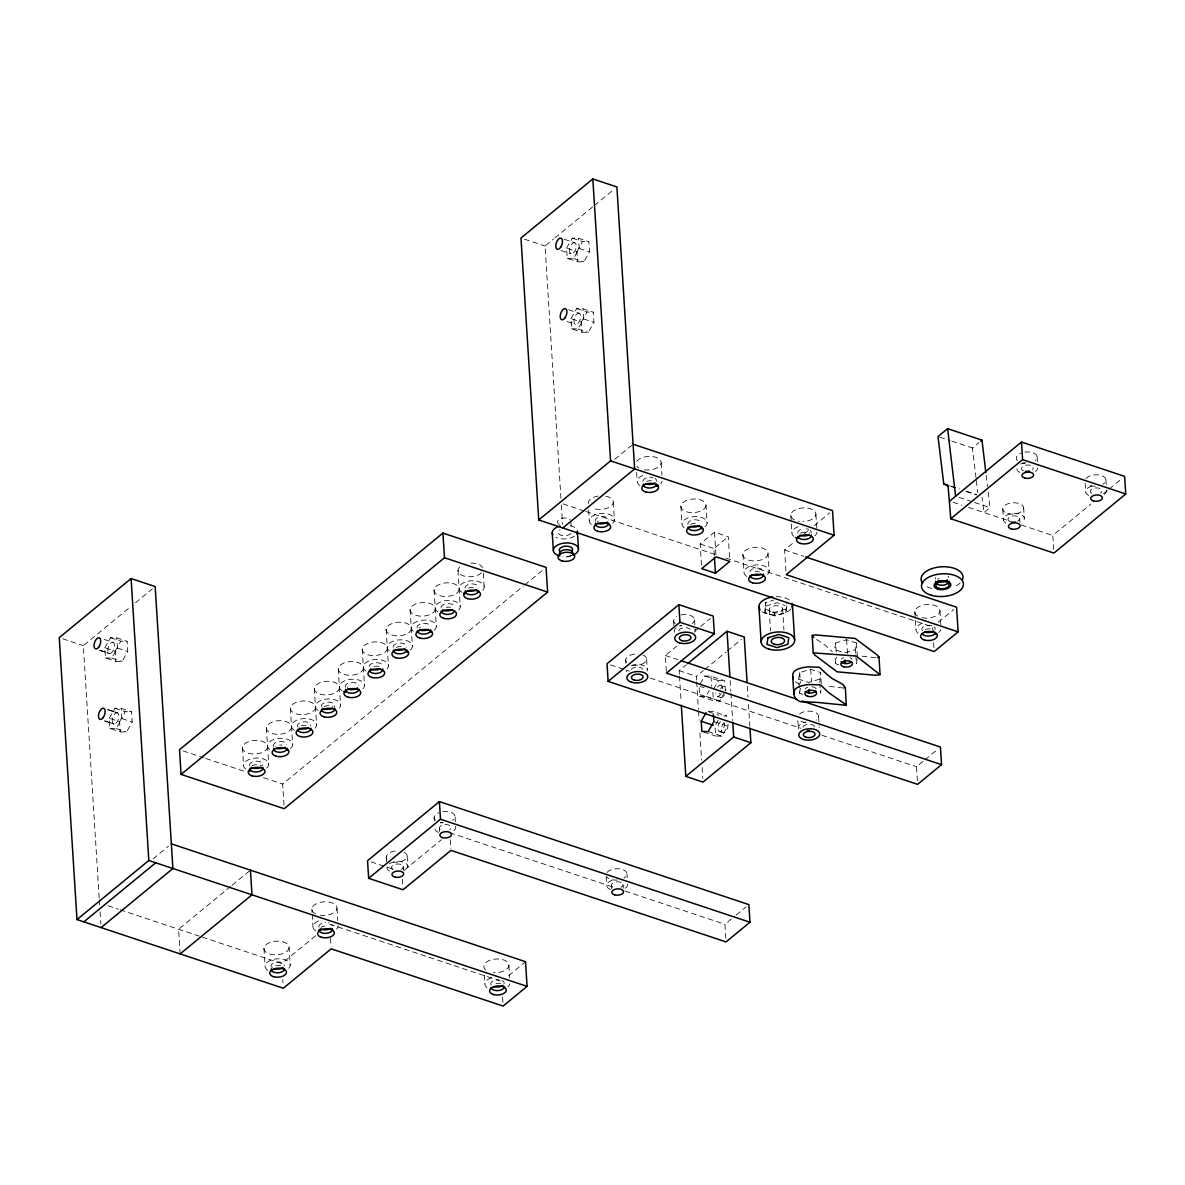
<?xml version="1.0" encoding="UTF-8"?>
<svg xmlns="http://www.w3.org/2000/svg" width="1185" height="1185" viewBox="0 0 1185 1185"><rect width="100%" height="100%" fill="white"/><g stroke="black" fill="none" stroke-linecap="round" stroke-linejoin="round"><path stroke-width="0.75" stroke-dasharray="5 3.75" d="M786.855 606.053L785.833 612.63L774.886 615.904L764.962 612.601L765.762 602.498L773.583 600.158M764.962 612.601L765.762 602.498M785.833 612.63L786.633 602.528M802.897 694.321L799.579 693.225L798.69 679.124L799.727 672.547L810.673 669.273L820.598 672.576L821.486 686.678M799.579 693.225L800.601 686.648M819.798 682.678L820.598 672.576M820.968 689.966L820.464 693.255L819.901 684.441M835.647 643.011L834.61 649.587L844.549 652.891L855.496 649.617L856.518 643.04L846.594 639.737L835.647 643.011L836.195 651.824M838.817 664.785L835.499 663.674L836.521 657.097M857.155 658.786L856.385 663.704L855.822 654.905M104.828 647.751L110.501 637.737L116.811 637.9L127.121 641.337L127.758 651.513L122.099 661.526L115.789 661.363L105.48 657.927L104.828 647.751L115.152 651.187L115.789 661.363M115.152 651.187L120.811 641.174L127.121 641.337M105.48 657.927L111.775 658.09L117.448 648.077L116.811 637.9M109.272 718.243L114.93 708.23L121.24 708.393L131.565 711.829L132.202 721.991L126.528 732.004L120.233 731.841L109.909 728.405L109.272 718.243L119.581 721.665L120.233 731.841M119.581 721.665L125.254 711.667L131.565 711.829M109.909 728.405L116.219 728.568L121.877 718.569L121.24 708.393M566.578 248.139L572.251 238.126L578.547 238.289L588.871 241.725L589.508 251.901L583.835 261.915L577.539 261.752L567.215 258.315L566.578 248.139L576.888 251.576L577.539 261.752M576.888 251.576L582.561 241.562L588.871 241.725M567.215 258.315L573.525 258.478L579.198 248.465L578.547 238.289M571.007 318.617L576.68 308.618L582.99 308.781L593.3 312.203L593.937 322.379L588.278 332.392L581.968 332.23L571.659 328.793L571.007 318.617L581.331 322.053L581.968 332.23M581.331 322.053L586.99 312.04L593.3 312.203M571.659 328.793L577.954 328.956L583.627 318.943L582.99 308.781M725.368 690.944L724.731 680.768L710.985 676.191L704.675 676.028L699.002 686.041L704.171 687.759M699.12 687.73L699.654 696.217L705.949 696.38L709.193 690.648M713.577 689.181L718.436 680.605L724.731 680.768M699.654 696.217L713.4 700.794L719.71 700.957L724.568 692.366M718.214 720.139L714.985 725.857L715.621 736.033L721.932 736.196L727.59 726.183L713.844 721.606M560.949 498.485L545.056 246.036L553.514 239.089M554.921 237.933L592.959 206.649M594.366 205.494L614.082 189.274M99.199 898.097L83.32 645.647L129.802 607.416M135.445 602.78L152.347 588.886M614.778 459.276L631.679 445.382M153.028 858.888L168.537 846.149M284 805.193L282.667 784.055L523.296 586.145M524.733 584.975L543.234 569.748M230.719 886.365L178.594 929.233L180.15 953.91M232.127 885.21L250.435 870.146M701.476 565.141L700.142 543.989L714.511 532.169L728.271 536.746L729.605 557.898M714.348 555.617L713.903 548.566L728.271 536.746M315.565 935.765L281.749 963.568L201.05 936.713M785.966 571.126L784.633 549.973L794.498 541.871M804.363 533.754L808.585 530.288M814.213 525.651L829.707 512.898M404.752 869.82L441.368 839.706M666.34 671.362L665.348 655.498L676.62 646.225M694.928 631.175L699.15 627.694M700.557 626.539L710.422 618.422M679.375 674.295L679.153 670.651L686.189 664.859M975.996 477.688L972.411 448.004L978.988 442.583M696.573 680.027L696.35 676.368L703.386 670.577M704.794 669.421L725.931 652.046M727.338 650.891L741.425 639.308M988.171 492.175L990.008 507.654L984.024 512.572L982.024 497.137M508.632 975.596L525.533 961.702M938.253 622.243L953.747 609.505M1053.687 549.559L1052.798 535.457L1090.837 504.173M1103.516 493.76L1107.738 490.279M1109.145 489.124L1121.825 478.696M725.812 938.387L724.924 924.3L734.774 916.183M736.181 915.027L746.046 906.91M917.383 780.826L916.494 766.739L923.53 760.948M924.952 759.778L937.616 749.364M765.984 606.024L776.93 602.75L785.196 605.505M764.74 609.075L774.664 612.378L785.611 609.105M819.576 679.153L808.629 682.427L798.69 679.124M708.467 711.311L713.192 711.43L726.953 716.007L720.643 715.844M843.068 688.011L827.397 686.1M875.7 657.734L860.295 655.957M717.192 696.35L720.939 697.565M719.413 731.589L723.146 732.804M107.346 709.504L117.448 712.837A5.881 2.962 -71.6 0 1 117.063 722.02A5.881 2.962 -71.6 0 1 112.22 720.347A5.881 2.962 -71.6 0 1 117.448 712.837M564.223 239.252L574.755 242.732A5.881 2.962 -71.6 0 1 574.37 251.931A5.881 2.962 -71.6 0 1 569.526 250.242A5.881 2.962 -71.6 0 1 574.755 242.732M568.652 309.729L579.184 313.225A5.881 2.962 -71.6 0 1 578.813 322.409A5.881 2.962 -71.6 0 1 573.955 320.735A5.881 2.962 -71.6 0 1 579.184 313.225M104.236 639.441L113.019 642.344A5.881 2.962 -71.6 0 1 112.634 651.543A5.881 2.962 -71.6 0 1 107.776 649.869A5.881 2.962 -71.6 0 1 113.019 642.344M572.251 238.126L582.561 241.562M579.198 248.465L589.508 251.901M524.437 239.177L545.056 246.036M573.525 258.478L583.835 261.915M576.68 308.618L586.99 312.04M939.749 437.132L950.059 440.553M951.777 441.131L972.411 448.004M583.627 318.943L593.937 322.379M577.954 328.956L588.278 332.392M951.125 486.131L959.717 488.99M966.59 491.271L976.914 494.708M950.637 486.354L955.806 488.072M966.116 491.494L976.425 494.93M959.065 497.344L972.826 501.922M974.544 502.499L990.008 507.654M953.081 502.277L961.879 505.21M968.56 507.417L1010.835 521.489M1021.322 524.985L1052.798 535.457M784.633 549.973L803.934 556.402M700.142 543.989L713.903 548.566M562.993 503.877L584.027 510.883M585.775 511.461L717.162 555.187M725.916 558.091L932.625 626.88L932.847 630.405M665.348 655.498L677.613 659.586M704.675 676.028L718.436 680.605M679.153 670.651L696.35 676.368M705.949 696.38L719.71 700.957M610.453 664.889L624.214 669.466M625.932 670.043L629.368 671.184M650.165 678.101L800.853 728.257M821.872 735.248L916.494 766.739M708.615 711.844L718.925 715.266M708.171 731.619L721.932 736.196M703.579 732.019L715.621 736.033M110.501 637.737L120.811 641.174M117.448 648.077L127.758 651.513M99.259 650.121L109.568 653.557L100.014 650.372M62.686 638.789L83.32 645.647M111.775 658.09L122.099 661.526M114.93 708.23L125.254 711.667M108.916 710.022L117.152 712.763L108.561 709.904M121.877 718.569L132.202 721.991M449.826 832.744L614.526 887.565M625.043 891.061L724.924 924.3M105.406 721.176L113.997 724.035L104.443 720.85M116.219 728.568L126.528 732.004M183.008 750.89L203.983 757.867M205.731 758.459L245.947 771.835M263.44 777.656L282.667 784.055M370.979 861.836L393.331 869.272M329.652 924.167L501.581 981.387M108.102 905.77L118.426 909.206M120.144 909.784L199.302 936.12M560.92 250.494L571.007 253.871M567.037 321.535L575.451 324.349M100.503 650.55L109.272 653.483M104.932 721.028L113.701 723.976M717.547 687.211A5.881 2.962 -71.6 0 1 720.954 685.211L724.657 686.485M816.539 639.47L826.049 645.81L832.285 651.631M795.283 681.79L798.32 683.686A8.058 4.355 -3.6 0 0 799.668 684.056M976.351 480.666L977.788 492.53M986.172 475.289L987.505 486.546M611.356 885.462L611.564 888.824M439.428 828.241L439.635 831.603M1105.916 479.614L1106.257 484.902M1085.134 483.139L1085.697 491.953M1037.142 456.729L1037.704 465.542M1023.647 507.565L1024.314 518.141M1019.707 518.526L1019.944 522.215M1002.747 509.328L1003.414 519.904M939.972 610.956L940.964 626.821M933.617 642.744L933.958 648.032M914.835 611.682L915.279 618.718M915.398 620.481L915.946 629.294M856.518 643.04L857.407 657.142M855.496 649.617L855.718 653.142M846.594 639.737L847.482 653.839M835.173 658.386L835.499 663.674M815.932 514.349L816.924 530.213M818.583 716.54L819.146 725.353M810.673 669.273L811.444 681.612M790.795 515.075L791.239 522.126M791.358 523.889L791.906 532.687M799.727 672.547L800.379 683.123M797.861 720.658L798.305 727.708M782.589 608.764L783.922 629.902M774.664 612.378L774.886 615.904M768.043 553.736A12.591 6.799 -3.6 0 1 748.876 560.194A12.591 6.799 -3.6 0 1 749.512 548.374A12.591 6.799 -3.6 0 1 768.043 553.736L769.139 571.363M769.228 609.89L770.546 631.042M742.906 554.462L744.017 572.088M747.335 686.204L748.016 697.135M748.476 704.423L749.853 726.301M730.138 680.486L730.834 691.418M730.938 693.24L732.656 720.584M714.511 532.169L715.962 555.084M706.023 505.432A12.591 6.799 -3.6 0 1 686.856 511.89A12.591 6.799 -3.6 0 1 687.493 500.07A12.591 6.799 -3.6 0 1 706.023 505.432L707.119 523.059M712.866 692.307L713.4 700.794M710.985 676.191L711.622 686.367M694.543 619.933L695.21 630.509M696.691 681.849L698.409 709.193M698.528 711.015L699.091 720.125M699.905 732.878L701.624 760.222M702.083 767.51L702.764 778.456M680.886 506.158L681.997 523.785M679.494 676.117L681.094 701.639M673.598 620.54L674.043 627.576M661.186 462.861L661.971 475.2M636.612 472.385L637.174 481.199M646.654 659.319L647.321 669.895M625.71 659.926L625.932 663.452M613.297 502.247L614.408 519.874M627.013 874.1L627.235 877.626M623.058 884.469L623.28 888.158M588.604 510.009L589.271 520.585M606.172 876.456L606.735 885.269M570.829 521.015L571.274 528.066M561.364 505.062L562.579 524.451M508.928 965.464L509.698 977.788M483.347 573.11L484.235 587.197M502.573 997.252L502.914 1002.54M484.354 974.988L484.902 983.802M457.988 570.296L459.099 587.923M459.173 589.271A12.591 6.799 -3.6 0 1 440.005 595.729A12.591 6.799 -3.6 0 1 440.642 583.909A12.591 6.799 -3.6 0 1 459.173 589.271L460.284 606.898M455.084 816.88L455.514 823.93M450.27 839.795L450.818 848.608M434.051 589.997L435.147 607.624M435.236 608.971A12.591 6.799 -3.6 0 1 416.068 615.415A12.591 6.799 -3.6 0 1 416.705 603.609A12.591 6.799 -3.6 0 1 435.236 608.971L436.332 626.598M434.14 817.487L434.362 820.998M410.099 609.697L411.21 627.309M411.284 628.672A12.591 6.799 -3.6 0 1 392.117 635.116A12.591 6.799 -3.6 0 1 392.753 623.295A12.591 6.799 -3.6 0 1 411.284 628.672L412.395 646.284M407.181 856.266L407.847 866.842M402.382 879.181L402.93 887.995M386.147 629.383L387.258 647.01M387.332 648.358A12.591 6.799 -3.6 0 1 368.165 654.816A12.591 6.799 -3.6 0 1 368.802 642.996A12.591 6.799 -3.6 0 1 387.332 648.358L388.443 665.985M386.236 856.874L386.68 863.924M362.21 649.084L363.306 666.696M363.395 668.059A12.591 6.799 -3.6 0 1 344.228 674.502A12.591 6.799 -3.6 0 1 344.865 662.682A12.591 6.799 -3.6 0 1 363.395 668.059L364.491 685.671M338.258 668.77L339.369 686.396M339.443 687.744A12.591 6.799 -3.6 0 1 320.276 694.203A12.591 6.799 -3.6 0 1 320.913 682.382A12.591 6.799 -3.6 0 1 339.443 687.744L340.554 705.371M336.999 908.243L337.769 920.582M330.541 938.268L331.089 947.082M314.306 688.47L315.417 706.097M315.491 707.445A12.591 6.799 -3.6 0 1 296.324 713.888A12.591 6.799 -3.6 0 1 296.961 702.083A12.591 6.799 -3.6 0 1 315.491 707.445L316.602 725.072M311.862 908.969L312.085 912.494M312.203 914.257L312.973 926.581M290.369 708.171L291.48 725.783M291.554 727.146A12.591 6.799 -3.6 0 1 272.387 733.589A12.591 6.799 -3.6 0 1 273.024 721.769A12.591 6.799 -3.6 0 1 291.554 727.146L292.651 744.758M289.096 947.63A12.591 6.799 -3.6 0 1 269.928 954.088A12.591 6.799 -3.6 0 1 270.565 942.268A12.591 6.799 -3.6 0 1 289.096 947.63L290.206 965.257M282.756 979.417L282.978 982.943M266.418 727.857L267.529 745.483M267.603 746.831A12.591 6.799 -3.6 0 1 248.435 753.29A12.591 6.799 -3.6 0 1 249.072 741.469A12.591 6.799 -3.6 0 1 267.603 746.831L268.714 764.458M263.974 948.356L265.084 965.982M242.466 747.557L243.577 765.169M99.318 899.948L99.673 905.473M100.058 911.724L100.843 924.063M403.241 866.976L403.418 870.175M403.226 866.65L403.418 870.012M468.475 588.115A6.71 3.629 -3.6 0 1 476.103 588.071M461.928 592.293A12.591 6.799 -3.6 0 1 462.861 583.094A12.591 6.799 -3.6 0 1 479.777 581.998A12.591 6.799 -3.6 0 1 481.984 591.004M481.48 572.829A12.591 6.799 -3.6 0 1 463.379 575.851A12.591 6.799 -3.6 0 1 460.935 566M470.919 563.112A12.591 6.799 -3.6 0 1 482.636 567.526M464.979 588.13A6.71 3.629 -3.6 0 1 472.193 583.924A6.71 3.629 -3.6 0 1 478.192 588.101M446.286 607.342A6.71 3.629 -3.6 0 1 450.522 607.312M437.976 611.993A12.591 6.799 -3.6 0 1 438.643 602.958A12.591 6.799 -3.6 0 1 455.233 601.462A12.591 6.799 -3.6 0 1 458.639 610.142M441.013 607.446A6.71 3.629 -3.6 0 1 448.256 603.609A6.71 3.629 -3.6 0 1 454.373 607.431M419.431 628.02A6.71 3.629 -3.6 0 1 420.586 627.502M413.298 631.19A12.591 6.799 -3.6 0 1 415.565 622.155A12.591 6.799 -3.6 0 1 432.199 621.518A12.591 6.799 -3.6 0 1 434.095 630.39M417.179 627.887A6.71 3.629 -3.6 0 1 422.941 623.384A6.71 3.629 -3.6 0 1 430.466 626.391M396.234 647.351A6.71 3.629 -3.6 0 1 404.618 647.321M389.347 650.876A12.591 6.799 -3.6 0 1 391.628 641.855A12.591 6.799 -3.6 0 1 408.247 641.218A12.591 6.799 -3.6 0 1 410.143 650.076M393.139 647.217A6.71 3.629 -3.6 0 1 400.352 643.011A6.71 3.629 -3.6 0 1 406.351 647.188M373.986 666.518A6.71 3.629 -3.6 0 1 379.526 666.592M366.135 671.08A12.591 6.799 -3.6 0 1 366.802 662.03A12.591 6.799 -3.6 0 1 383.392 660.549A12.591 6.799 -3.6 0 1 386.799 669.229M369.172 666.533A6.71 3.629 -3.6 0 1 376.415 662.696A6.71 3.629 -3.6 0 1 382.533 666.518M347.249 687.3A6.71 3.629 -3.6 0 1 347.96 686.915M342.184 690.766A12.591 6.799 -3.6 0 1 342.85 681.731A12.591 6.799 -3.6 0 1 359.455 680.249A12.591 6.799 -3.6 0 1 362.847 688.929M345.487 687.33A6.71 3.629 -3.6 0 1 351.086 682.471A6.71 3.629 -3.6 0 1 358.64 685.848M324.009 706.615A6.71 3.629 -3.6 0 1 333.118 706.571M318.247 710.467A12.591 6.799 -3.6 0 1 318.647 701.594A12.591 6.799 -3.6 0 1 334.866 699.728A12.591 6.799 -3.6 0 1 339.443 708.038M321.387 706.66A6.71 3.629 -3.6 0 1 328.497 702.083A6.71 3.629 -3.6 0 1 334.333 706.63M301.271 725.827A6.71 3.629 -3.6 0 1 308.085 725.798M294.295 730.167A12.591 6.799 -3.6 0 1 295.228 720.954A12.591 6.799 -3.6 0 1 312.144 719.858A12.591 6.799 -3.6 0 1 314.351 728.864M297.82 727.057A6.71 3.629 -3.6 0 1 303.523 721.828A6.71 3.629 -3.6 0 1 310.559 725.975M275.098 746.594A6.71 3.629 -3.6 0 1 275.409 746.387M279.601 745.069A6.71 3.629 -3.6 0 1 281.986 745.054M269.617 749.35A12.591 6.799 -3.6 0 1 271.883 740.329A12.591 6.799 -3.6 0 1 288.518 739.692A12.591 6.799 -3.6 0 1 290.414 748.55M273.646 746.417A6.71 3.629 -3.6 0 1 279.245 741.558A6.71 3.629 -3.6 0 1 286.8 744.935M251.812 765.88A6.71 3.629 -3.6 0 1 261.589 765.836M245.665 769.05A12.591 6.799 -3.6 0 1 247.946 760.015A12.591 6.799 -3.6 0 1 264.566 759.378A12.591 6.799 -3.6 0 1 266.462 768.25M249.546 765.747A6.71 3.629 -3.6 0 1 256.656 761.17A6.71 3.629 -3.6 0 1 262.492 765.703M496.041 983.52A6.71 3.629 -3.6 0 1 500.707 983.58M509.935 983.772A12.591 6.799 -3.6 0 1 507.787 986.868M486.991 987.668A12.591 6.799 -3.6 0 1 491.612 977.684M485.88 970.056A12.591 6.799 -3.6 0 1 492.486 959.509A12.591 6.799 -3.6 0 1 508.928 964.975A12.591 6.799 -3.6 0 1 493.478 972.574M502.233 980.676A6.71 3.629 -3.6 0 1 504.114 983.624M491.257 985.076A6.71 3.629 -3.6 0 1 492.382 981.298A6.71 3.629 -3.6 0 1 499.003 979.832M321.194 927.292A6.71 3.629 -3.6 0 1 324.572 926.226M338.11 925.87A12.591 6.799 -3.6 0 1 336.451 929.114M315.788 930.966A12.591 6.799 -3.6 0 1 320.839 920.123M315.491 913.783A12.591 6.799 -3.6 0 1 319.417 902.585A12.591 6.799 -3.6 0 1 336.984 907.769A12.591 6.799 -3.6 0 1 320.365 915.235M318.943 927.159A6.71 3.629 -3.6 0 1 325.727 922.582M328.304 922.789A6.71 3.629 -3.6 0 1 328.852 922.922M331.474 924.27A6.71 3.629 -3.6 0 1 332.23 925.663M272.357 967.315A6.71 3.629 -3.6 0 1 272.654 967.093M275.764 965.79A6.71 3.629 -3.6 0 1 280.875 965.76M267.899 970.352A12.591 6.799 -3.6 0 1 268.565 961.302A12.591 6.799 -3.6 0 1 285.17 959.82A12.591 6.799 -3.6 0 1 288.562 968.5M271.424 967.256A6.71 3.629 -3.6 0 1 276.801 962.057A6.71 3.629 -3.6 0 1 284.296 965.79M389.347 863.85A10.487 5.673 -3.6 0 1 404.485 862.65A10.487 5.673 -3.6 0 1 404.737 870.856M389.258 871.094A10.487 5.673 -3.6 0 1 387.184 866.294M404.159 852.252A10.487 5.673 -3.6 0 1 405.581 859.184A10.487 5.673 -3.6 0 1 393.316 862.087M386.991 859.125A10.487 5.673 -3.6 0 1 398.086 850.889M393.198 869.568A5.881 3.17 -3.6 0 1 393.39 864.991A5.881 3.17 -3.6 0 1 401.804 864.857A5.881 3.17 -3.6 0 1 401.078 869.435M627.65 884.084A10.487 5.673 -3.6 0 1 625.221 888.261M610.468 889.609A10.487 5.673 -3.6 0 1 613.282 879.877M607.001 872.471A10.487 5.673 -3.6 0 1 622.525 869.464A10.487 5.673 -3.6 0 1 623.902 878.1M617.311 880.025A10.487 5.673 -3.6 0 1 606.824 876.944M612.66 887.18A5.881 3.17 -3.6 0 1 613.504 882.662A5.881 3.17 -3.6 0 1 621.755 882.751A5.881 3.17 -3.6 0 1 620.91 887.269M455.588 826.301A10.487 5.673 -3.6 0 1 453.292 831.04M438.539 832.403A10.487 5.673 -3.6 0 1 434.806 828.048M440.39 822.953A10.487 5.673 -3.6 0 1 442.375 822.434M442.76 811.681A10.487 5.673 -3.6 0 1 453.677 813.932A10.487 5.673 -3.6 0 1 452.626 820.464M443.234 822.864A10.487 5.673 -3.6 0 1 440.287 822.538M435.339 820.242A10.487 5.673 -3.6 0 1 438.82 812.703M440.079 829.47A5.881 3.17 -3.6 0 1 441.886 825.308A5.881 3.17 -3.6 0 1 449.589 825.412A5.881 3.17 -3.6 0 1 449.767 829.589M800.497 533.206A6.71 3.629 -3.6 0 1 809.607 533.161M817.043 531.976A12.591 6.799 -3.6 0 1 814.791 535.768M793.994 536.568A12.591 6.799 -3.6 0 1 799.771 526.229M794.424 519.904A12.591 6.799 -3.6 0 1 797.224 509.046A12.591 6.799 -3.6 0 1 815.576 512.542A12.591 6.799 -3.6 0 1 803 521.533M799.297 521.341A12.591 6.799 -3.6 0 1 798.172 521.148M810.407 530.376A6.71 3.629 -3.6 0 1 810.821 533.22M797.875 533.265A6.71 3.629 -3.6 0 1 803.978 528.732M806.644 528.806A6.71 3.629 -3.6 0 1 808.777 529.354M755.156 571.792A6.71 3.629 -3.6 0 1 759.378 571.777M746.831 576.458A12.591 6.799 -3.6 0 1 747.498 567.408A12.591 6.799 -3.6 0 1 764.103 565.926A12.591 6.799 -3.6 0 1 767.495 574.606M749.883 571.911A6.71 3.629 -3.6 0 1 757.111 568.074A6.71 3.629 -3.6 0 1 763.229 571.896M925.322 629.487A6.71 3.629 -3.6 0 1 933.306 629.605M940.979 629.279A12.591 6.799 -3.6 0 1 938.831 632.375M918.034 633.16A12.591 6.799 -3.6 0 1 922.656 623.177M917.664 616.052A12.591 6.799 -3.6 0 1 923.9 604.928A12.591 6.799 -3.6 0 1 939.883 611.564A12.591 6.799 -3.6 0 1 921.175 617.504M934.106 626.687A6.71 3.629 -3.6 0 1 935.039 629.472M922.582 630.894A6.71 3.629 -3.6 0 1 923.856 626.539A6.71 3.629 -3.6 0 1 931.84 625.636M690.588 524.303A6.71 3.629 -3.6 0 1 697.787 523.563M684.086 527.651A12.591 6.799 -3.6 0 1 686.352 518.63A12.591 6.799 -3.6 0 1 702.986 517.993A12.591 6.799 -3.6 0 1 704.882 526.851M687.967 524.348A6.71 3.629 -3.6 0 1 693.729 519.859A6.71 3.629 -3.6 0 1 701.253 522.852M646.536 481.391A6.71 3.629 -3.6 0 1 654.164 481.347M662.193 481.169A12.591 6.799 -3.6 0 1 660.652 483.732M639.989 485.569A12.591 6.799 -3.6 0 1 643.87 475.081M636.73 461.543A12.591 6.799 -3.6 0 1 653.439 456.714A12.591 6.799 -3.6 0 1 659.912 465.705A12.591 6.799 -3.6 0 1 642.403 469.408M638.878 467.957A12.591 6.799 -3.6 0 1 636.967 466.283M654.935 478.31A6.71 3.629 -3.6 0 1 656.253 481.377M643.04 481.406A6.71 3.629 -3.6 0 1 646.151 477.925A6.71 3.629 -3.6 0 1 653.053 477.54M597.166 521.489A6.71 3.629 -3.6 0 1 598.247 520.941M591.359 524.451A12.591 6.799 -3.6 0 1 593.359 515.579A12.591 6.799 -3.6 0 1 609.683 514.557A12.591 6.799 -3.6 0 1 612.764 523.118M605.92 496.174A12.591 6.799 -3.6 0 1 611.371 505.758A12.591 6.799 -3.6 0 1 592.648 508.187M588.19 503.669A12.591 6.799 -3.6 0 1 598.514 495.997M595.403 521.519A6.71 3.629 -3.6 0 1 601.002 516.66A6.71 3.629 -3.6 0 1 608.542 520.037M571.037 555.558A6.71 3.629 -3.6 0 1 562.712 556.565M571.777 555.528A12.591 6.799 -3.6 0 1 563.038 556.52M574.444 536.094A12.591 6.799 -3.6 0 1 555.869 537.338M570 525.71A12.591 6.799 -3.6 0 1 577.184 530.406M559.379 524.348A6.71 3.629 -3.6 0 1 560.461 518.704A6.71 3.629 -3.6 0 1 570.37 519.948M570.918 533.383A6.71 3.629 -3.6 0 1 560.979 535.294A6.71 3.629 -3.6 0 1 560.105 529.769M728.079 724.405A5.881 2.962 -71.6 0 1 725.235 731.915A5.881 2.962 -71.6 0 1 721.428 730.493A5.881 2.962 -71.6 0 1 723.813 722.82M720.628 688.915A5.881 2.962 -71.6 0 1 724.272 686.322A5.881 2.962 -71.6 0 1 725.842 690.277M724.39 694.928A5.881 2.962 -71.6 0 1 720.643 697.491A5.881 2.962 -71.6 0 1 719.206 693.181M724.598 722.835A5.881 2.962 -71.6 0 1 721.902 730.686A5.881 2.962 -71.6 0 1 717.977 729.205A5.881 2.962 -71.6 0 1 720.673 721.354M720.954 685.211A5.881 2.962 -71.6 0 1 722.42 688.959M721.161 693.403A5.881 2.962 -71.6 0 1 717.606 696.424A5.881 2.962 -71.6 0 1 715.696 693.077M805.193 688.87A5.881 3.17 -3.6 0 1 807.8 687.256M811.873 686.796A5.881 3.17 -3.6 0 1 816.169 688.826M841.365 659.053A5.881 3.17 -3.6 0 1 843.72 657.719M849.808 657.645A5.881 3.17 -3.6 0 1 852.089 659.275M1037.838 467.882A10.487 5.673 -3.6 0 1 1035.394 471.482M1019.915 472.504A10.487 5.673 -3.6 0 1 1016.982 467.912M1020.744 464.076A10.487 5.673 -3.6 0 1 1025.514 462.683M1024.862 452.107A10.487 5.673 -3.6 0 1 1035.527 454.166A10.487 5.673 -3.6 0 1 1035.305 460.476M1025.336 463.305A10.487 5.673 -3.6 0 1 1022.374 462.979M1017.441 460.669A10.487 5.673 -3.6 0 1 1020.907 453.144M1023.588 470.786A5.881 3.17 -3.6 0 1 1022.655 466.505A5.881 3.17 -3.6 0 1 1030.58 465.379A5.881 3.17 -3.6 0 1 1032.461 469.541M1005.739 522.97A10.487 5.673 -3.6 0 1 1006.746 515.179A10.487 5.673 -3.6 0 1 1021.085 514.586A10.487 5.673 -3.6 0 1 1021.885 522.318M1009.694 521.444A5.881 3.17 -3.6 0 1 1009.872 516.867A5.881 3.17 -3.6 0 1 1018.285 516.734A5.881 3.17 -3.6 0 1 1017.56 521.326M1106.583 490.19A10.487 5.673 -3.6 0 1 1103.502 494.782M1088.689 495.389A10.487 5.673 -3.6 0 1 1093.237 485.746M1085.934 478.577A10.487 5.673 -3.6 0 1 1101.457 475.585A10.487 5.673 -3.6 0 1 1102.835 484.206M1095.162 486.191A10.487 5.673 -3.6 0 1 1087.356 484.443M1091.592 493.286A5.881 3.17 -3.6 0 1 1092.289 488.842A5.881 3.17 -3.6 0 1 1100.435 488.724A5.881 3.17 -3.6 0 1 1100.258 493.153M790.958 608.868A16.783 9.065 -3.6 0 1 777.019 614.793A16.783 9.065 -3.6 0 1 761.718 611.445M776.175 596.707A16.783 9.065 -3.6 0 1 791.224 601.713M960.22 582.916A20.974 11.332 -3.6 0 1 953.599 587.049M931.632 588.427A20.974 11.332 -3.6 0 1 924.552 585.153M935.424 579.035A6.71 3.629 -3.6 0 1 935.498 577.569M947.956 576.147A6.71 3.629 -3.6 0 1 948.711 577.539M937.676 579.169A6.71 3.629 -3.6 0 1 939.246 578.517M695.047 629.353A10.487 5.673 -3.6 0 1 694.647 632.197M674.428 632.272A10.487 5.673 -3.6 0 1 676.146 627.946M679.849 626.006A10.487 5.673 -3.6 0 1 681.834 625.487M681.168 614.911A10.487 5.673 -3.6 0 1 692.855 616.748A10.487 5.673 -3.6 0 1 692.099 623.532M681.671 625.858A10.487 5.673 -3.6 0 1 679.746 625.591M675.346 623.754A10.487 5.673 -3.6 0 1 676.709 616.526M678.872 630.968A5.881 3.17 -3.6 0 1 683.701 627.724A5.881 3.17 -3.6 0 1 690.174 629.368M819.25 727.116A10.487 5.673 -3.6 0 1 819.161 727.694M798.468 728.864A10.487 5.673 -3.6 0 1 805.874 722.08M799.519 713.977A10.487 5.673 -3.6 0 1 814.48 712.052A10.487 5.673 -3.6 0 1 816.139 720.125M805.711 722.465A10.487 5.673 -3.6 0 1 798.853 719.902M802.956 727.249A5.881 3.17 -3.6 0 1 809.251 724.228A5.881 3.17 -3.6 0 1 814.643 727.249M631.057 665.718A10.487 5.673 -3.6 0 1 642.833 665.274A10.487 5.673 -3.6 0 1 647.04 671.036M626.539 671.658A10.487 5.673 -3.6 0 1 626.391 671.08M642.922 654.979A10.487 5.673 -3.6 0 1 645.307 662A10.487 5.673 -3.6 0 1 632.79 665.14M626.465 662.178A10.487 5.673 -3.6 0 1 636.493 653.942M631.294 669.407A5.881 3.17 -3.6 0 1 637.293 667.007A5.881 3.17 -3.6 0 1 642.625 669.377M1007.694 513.52A10.487 5.673 -3.6 0 0 1023.662 508.143A10.487 5.673 -3.6 0 0 1008.228 503.669A10.487 5.673 -3.6 0 0 1007.694 513.52M772.383 612.571A6.71 3.629 -3.6 0 0 782.604 609.134A6.71 3.629 -3.6 0 0 772.724 606.276A6.71 3.629 -3.6 0 0 772.383 612.571"/><path stroke-width="1.5" d="M845.335 687.389L846.283 705.297L820.464 702.705A61.99 33.491 -3.6 0 0 813.71 702.216L801.519 701.816A8.058 4.355 -3.6 0 1 799.431 701.298L796.394 699.417L794.409 696.291A35.402 19.123 -3.6 0 1 793.95 694.84L792.676 676.235C791.98 669.732 800.038 668.177 804.882 667.318A35.402 19.123 -3.6 0 1 807.607 666.903L818.391 667.17A8.058 4.355 -3.6 0 1 820.168 667.94L826.034 673.539A61.99 33.491 -3.6 0 0 829.737 676.546C832.344 680.042 846.964 684.204 844.016 687.981M713.414 714.822L713.844 721.606L708.171 731.619L701.861 731.456L701.224 721.28L706.082 712.703M562.801 527.977L634.642 468.89L616.896 186.949L592.826 178.935L520.985 238.022L538.731 519.963L934.18 651.557L958.117 631.857L956.576 607.194L805.696 556.98M101.066 927.588L172.891 868.501L155.161 586.56L131.091 578.561L59.25 637.634L76.981 919.575L283.304 988.231L331.207 948.844L503.136 1006.065L527.073 986.364L525.533 961.702L171.351 843.838M442.923 533.087L179.513 749.72L181.068 774.397L284.222 808.718L547.633 592.085L546.078 567.408L442.923 533.087L444.479 557.75L181.068 774.397M538.731 519.963L610.571 460.876L592.826 178.935M76.981 919.575L148.821 860.488L131.091 578.561M83.868 921.856L155.709 862.784M180.15 953.91L251.99 894.823L250.435 870.146M715.459 573.229L729.827 561.423L716.066 556.846L701.698 568.652L715.459 573.229L714.451 557.38M439.383 801.608L367.543 860.695L368.654 878.322L403.048 889.757L450.937 850.371L726.035 941.912L749.972 922.226L748.861 904.599L439.383 801.608L440.494 819.235L368.654 878.322M941.542 764.666L666.459 673.124L714.348 633.723L713.237 616.111L678.857 604.661L607.016 663.748L608.127 681.375L917.605 784.351L941.542 764.666L940.446 747.039L802.023 700.972M608.127 681.375L679.968 622.288L678.857 604.661M985.831 472.474L981.995 440.124L947.6 428.674L938.016 436.554L943.764 484.058L948.918 485.776M633.086 444.212L832.537 510.587L834.077 535.25L786.188 574.651L958.117 631.857M687.596 663.704L727.042 631.264L744.239 636.982L747.098 682.56M980.795 441.101L981.995 440.124M949.644 501.136L1021.485 442.049L1124.639 476.37L1125.75 493.997L1053.909 553.084L950.755 518.749L948.163 487.079L946.637 484.724L943.764 484.058M950.755 518.749L1022.596 459.661L1021.485 442.049M749.972 728.123L750.89 742.714L703.001 782.1L685.804 776.382L733.693 736.996L732.774 722.406M877.7 657.69L878.974 657.082L877.433 655.172L855.14 638.434L815.443 634.893L812.332 635.249L813.71 637.456M1022.596 459.661L1125.75 493.997M610.571 460.876L834.077 535.25M679.968 622.288L714.348 633.723M444.479 557.75L547.633 592.085M681.123 660.741L796.764 699.224M701.224 721.28L713.266 725.279M733.693 736.996L750.89 742.714M440.494 819.235L749.972 922.226M148.821 860.488L527.073 986.364M846.446 705.001L830.848 694.158A61.99 33.491 -3.6 0 1 827.145 691.166L821.279 685.567A8.058 4.355 -3.6 0 0 819.502 684.797L808.703 684.53A35.402 19.123 -3.6 0 0 805.993 684.93C801.149 685.789 793.091 687.359 793.772 693.847M792.676 676.235L792.839 677.213A35.402 19.123 -3.6 0 0 793.298 678.679M947.6 428.674L955.628 496.204M878.974 656.905L880.07 674.532M844.994 659.941L845.216 663.452M812.169 635.708L813.28 653.335M809.074 689.477L809.296 693.003M792.439 604.854L794.661 640.093M758.933 606.75L761.14 641.989M727.042 631.264L729.916 676.828M681.331 705.282L685.804 776.382M577.376 531.443L578.487 549.055M552.24 532.865L553.351 550.477M478.592 590.663A6.71 3.629 -3.6 0 1 471.393 594.737A6.71 3.629 -3.6 0 1 465.29 590.737M465.438 593.759A12.591 6.799 -3.6 0 1 463.587 593.137M476.8 589.671A6.71 3.629 -3.6 0 1 467.349 590.545M454.61 610.882A6.71 3.629 -3.6 0 1 447.456 614.423A6.71 3.629 -3.6 0 1 441.235 610.942M452.433 609.638A6.71 3.629 -3.6 0 1 442.523 609.786M430.659 629.798A6.71 3.629 -3.6 0 1 424.467 634.079A6.71 3.629 -3.6 0 1 417.298 630.894M431.71 631.886A12.591 6.799 -3.6 0 1 430.718 632.316M428.481 629.324A6.71 3.629 -3.6 0 1 419.46 629.931M406.751 650.002A6.71 3.629 -3.6 0 1 399.567 653.824A6.71 3.629 -3.6 0 1 393.376 650.076M407.773 651.572A12.591 6.799 -3.6 0 1 406.766 652.017M404.959 648.758A6.71 3.629 -3.6 0 1 395.064 649.41M382.696 668.933A6.71 3.629 -3.6 0 1 376.563 673.465A6.71 3.629 -3.6 0 1 369.394 670.029M380.118 668.977A6.71 3.629 -3.6 0 1 370.683 668.873M358.848 689.137A6.71 3.629 -3.6 0 1 351.664 693.21A6.71 3.629 -3.6 0 1 345.561 689.211M345.709 692.233A12.591 6.799 -3.6 0 1 343.857 691.61M357.44 687.863A6.71 3.629 -3.6 0 1 347.62 689.018M334.703 708.067A6.71 3.629 -3.6 0 1 328.675 712.852A6.71 3.629 -3.6 0 1 321.535 709.163M332.704 708.112A6.71 3.629 -3.6 0 1 322.794 708.26M310.929 728.271A6.71 3.629 -3.6 0 1 304.723 732.552A6.71 3.629 -3.6 0 1 297.553 729.367M308.752 727.797A6.71 3.629 -3.6 0 1 299.272 728.197M287.007 748.224A6.71 3.629 -3.6 0 1 279.823 752.297A6.71 3.629 -3.6 0 1 273.72 748.283M288.029 750.046A12.591 6.799 -3.6 0 1 287.037 750.49M285.229 747.231A6.71 3.629 -3.6 0 1 276.253 748.268M262.966 767.406A6.71 3.629 -3.6 0 1 256.834 771.939A6.71 3.629 -3.6 0 1 249.665 768.502M249.916 771.005A12.591 6.799 -3.6 0 1 248.969 770.724M260.863 767.184A6.71 3.629 -3.6 0 1 250.953 767.347M504.395 986.542A6.71 3.629 -3.6 0 1 498.159 990.571A6.71 3.629 -3.6 0 1 491.02 987.638M502.973 985.268A6.71 3.629 -3.6 0 1 493.641 986.587M332.259 928.566A6.71 3.629 -3.6 0 1 326.231 933.35A6.71 3.629 -3.6 0 1 319.091 929.647M330.674 928.329A6.71 3.629 -3.6 0 1 320.335 928.759M284.563 968.723A6.71 3.629 -3.6 0 1 277.379 972.781A6.71 3.629 -3.6 0 1 271.276 968.782M283.141 967.449A6.71 3.629 -3.6 0 1 273.809 968.767M811.295 534.924A6.71 3.629 -3.6 0 1 805.4 539.442A6.71 3.629 -3.6 0 1 797.994 536.287M798.246 538.523A12.591 6.799 -3.6 0 1 795.535 537.516M808.703 534.953A6.71 3.629 -3.6 0 1 799.697 535.102M763.303 574.058A6.71 3.629 -3.6 0 1 757.511 578.828A6.71 3.629 -3.6 0 1 750.105 575.406M761.288 574.103A6.71 3.629 -3.6 0 1 751.808 574.488M935.439 632.301A6.71 3.629 -3.6 0 1 929.203 636.064A6.71 3.629 -3.6 0 1 922.137 633.397M936.446 633.856A12.591 6.799 -3.6 0 1 935.454 634.301M933.647 631.042A6.71 3.629 -3.6 0 1 924.685 632.094M701.476 526.777A6.71 3.629 -3.6 0 1 694.292 530.584A6.71 3.629 -3.6 0 1 688.115 526.851M702.498 528.347A12.591 6.799 -3.6 0 1 701.505 528.791M699.698 525.533A6.71 3.629 -3.6 0 1 690.248 526.392M656.653 484.206A6.71 3.629 -3.6 0 1 649.232 488.013A6.71 3.629 -3.6 0 1 643.366 484.013M658.564 485.287A12.591 6.799 -3.6 0 1 656.683 486.205M654.875 482.947A6.71 3.629 -3.6 0 1 645.425 483.806M608.734 523.074A6.71 3.629 -3.6 0 1 601.58 527.399A6.71 3.629 -3.6 0 1 595.566 523.133M607.342 522.067A6.71 3.629 -3.6 0 1 597.536 523.207M559.942 554.95A6.71 3.629 -3.6 0 1 565.675 549.692A6.71 3.629 -3.6 0 1 572.636 553.913M559.69 555.958A12.591 6.799 -3.6 0 1 556.091 545.959A12.591 6.799 -3.6 0 1 575.199 544.759A12.591 6.799 -3.6 0 1 572.873 555.143M577.376 531.784A12.591 6.799 -3.6 0 1 576.71 533.828M552.728 534.568A12.591 6.799 -3.6 0 1 560.105 526.036M559.987 551.721A6.71 3.629 -3.6 0 1 566.03 546.137A6.71 3.629 -3.6 0 1 571.748 551.306M815.872 691.018A5.881 3.17 -3.6 0 1 810.407 693.136A5.881 3.17 -3.6 0 1 805.089 691.373M851.556 661.748A5.881 3.17 -3.6 0 1 846.06 663.6A5.881 3.17 -3.6 0 1 841.009 661.837M1029.558 471.037A5.881 3.17 -3.6 0 1 1025.469 471.275M1015.486 522.007A5.881 3.17 -3.6 0 1 1011.442 522.022M792.187 603.476A16.783 9.065 -3.6 0 1 791.995 607.164M760.148 609.89A16.783 9.065 -3.6 0 1 772.738 597.003M922.597 583.213A20.974 11.332 -3.6 0 1 940.431 566.86A20.974 11.332 -3.6 0 1 962.413 579.806M947.526 579.939A6.71 3.629 -3.6 0 1 937.705 581.08M948.948 581.213A6.71 3.629 -3.6 0 1 941.749 585.271A6.71 3.629 -3.6 0 1 935.646 581.272M809.207 730.567A5.881 3.17 -3.6 0 1 807.429 730.567M767.969 637.737L766.947 644.314L776.886 647.617L787.832 644.344L788.854 637.767L778.93 634.464L767.969 637.737M813.428 652.876L814.806 655.068L837.099 671.806L875.522 675.272L880.085 674.709L856.251 656.06L813.428 652.876M467.66 598.662A8.399 4.533 -3.6 0 0 480.488 594.411A8.399 4.533 -3.6 0 0 468.193 590.767A8.399 4.533 -3.6 0 0 467.66 598.662M443.708 618.348A8.399 4.533 -3.6 0 0 456.536 614.097A8.399 4.533 -3.6 0 0 444.242 610.468A8.399 4.533 -3.6 0 0 443.708 618.348M419.757 638.048A8.399 4.533 -3.6 0 0 432.584 633.797A8.399 4.533 -3.6 0 0 420.305 630.168A8.399 4.533 -3.6 0 0 419.757 638.048M395.82 657.734A8.399 4.533 -3.6 0 0 408.647 653.498A8.399 4.533 -3.6 0 0 396.353 649.854A8.399 4.533 -3.6 0 0 395.82 657.734M371.868 677.435A8.399 4.533 -3.6 0 0 384.695 673.184A8.399 4.533 -3.6 0 0 372.401 669.555A8.399 4.533 -3.6 0 0 371.868 677.435M347.916 697.135A8.399 4.533 -3.6 0 0 360.744 692.884A8.399 4.533 -3.6 0 0 348.464 689.24A8.399 4.533 -3.6 0 0 347.916 697.135M323.979 716.821A8.399 4.533 -3.6 0 0 336.807 712.57A8.399 4.533 -3.6 0 0 324.512 708.941A8.399 4.533 -3.6 0 0 323.979 716.821M300.027 736.522A8.399 4.533 -3.6 0 0 312.855 732.271A8.399 4.533 -3.6 0 0 300.56 728.642A8.399 4.533 -3.6 0 0 300.027 736.522M276.075 756.208A8.399 4.533 -3.6 0 0 288.903 751.971A8.399 4.533 -3.6 0 0 276.623 748.327A8.399 4.533 -3.6 0 0 276.075 756.208M252.138 775.908A8.399 4.533 -3.6 0 0 264.966 771.657A8.399 4.533 -3.6 0 0 252.672 768.028A8.399 4.533 -3.6 0 0 252.138 775.908M493.464 994.526A8.399 4.533 -3.6 0 0 506.291 990.29A8.399 4.533 -3.6 0 0 493.997 986.646A8.399 4.533 -3.6 0 0 493.464 994.526M321.52 937.32A8.399 4.533 -3.6 0 0 334.363 933.069A8.399 4.533 -3.6 0 0 322.068 929.44A8.399 4.533 -3.6 0 0 321.52 937.32M273.631 976.707A8.399 4.533 -3.6 0 0 286.459 972.455A8.399 4.533 -3.6 0 0 274.165 968.826A8.399 4.533 -3.6 0 0 273.631 976.707M103.302 717.443A5.881 2.962 -71.6 0 0 103.688 708.26A5.881 2.962 -71.6 0 0 98.459 715.77A5.881 2.962 -71.6 0 0 103.302 717.443M98.873 646.966A5.881 2.962 -71.6 0 0 99.259 637.767A5.881 2.962 -71.6 0 0 94.03 645.292A5.881 2.962 -71.6 0 0 98.873 646.966M442.627 837.647A5.881 3.17 -3.6 0 0 451.574 834.64A5.881 3.17 -3.6 0 0 442.938 832.122A5.881 3.17 -3.6 0 0 442.627 837.647M394.738 877.033A5.881 3.17 -3.6 0 0 403.685 874.026A5.881 3.17 -3.6 0 0 395.035 871.523A5.881 3.17 -3.6 0 0 394.738 877.033M614.571 894.853A5.881 3.17 -3.6 0 0 623.517 891.846A5.881 3.17 -3.6 0 0 614.867 889.342A5.881 3.17 -3.6 0 0 614.571 894.853M565.052 317.832A5.881 2.962 -71.6 0 0 565.438 308.633A5.881 2.962 -71.6 0 0 560.209 316.158A5.881 2.962 -71.6 0 0 565.052 317.832M560.624 247.354A5.881 2.962 -71.6 0 0 561.009 238.155A5.881 2.962 -71.6 0 0 555.765 245.665A5.881 2.962 -71.6 0 0 560.624 247.354M800.453 543.426A8.399 4.533 -3.6 0 0 813.295 539.175A8.399 4.533 -3.6 0 0 801.001 535.546A8.399 4.533 -3.6 0 0 800.453 543.426M752.564 582.813A8.399 4.533 -3.6 0 0 765.392 578.561A8.399 4.533 -3.6 0 0 753.112 574.932A8.399 4.533 -3.6 0 0 752.564 582.813M924.493 640.033A8.399 4.533 -3.6 0 0 937.335 635.782A8.399 4.533 -3.6 0 0 925.041 632.153A8.399 4.533 -3.6 0 0 924.493 640.033M690.544 534.509A8.399 4.533 -3.6 0 0 703.372 530.258A8.399 4.533 -3.6 0 0 691.092 526.629A8.399 4.533 -3.6 0 0 690.544 534.509M645.721 491.938A8.399 4.533 -3.6 0 0 658.549 487.687A8.399 4.533 -3.6 0 0 646.255 484.043A8.399 4.533 -3.6 0 0 645.721 491.938M597.832 531.324A8.399 4.533 -3.6 0 0 610.66 527.073A8.399 4.533 -3.6 0 0 598.366 523.444A8.399 4.533 -3.6 0 0 597.832 531.324M561.912 560.861A8.399 4.533 -3.6 0 0 574.74 556.609A8.399 4.533 -3.6 0 0 562.445 552.98A8.399 4.533 -3.6 0 0 561.912 560.861M807.681 696.321A5.881 3.17 -3.6 0 0 816.613 693.299A5.881 3.17 -3.6 0 0 807.977 690.796A5.881 3.17 -3.6 0 0 807.681 696.321M843.601 666.77A5.881 3.17 -3.6 0 0 852.533 663.763A5.881 3.17 -3.6 0 0 843.898 661.26A5.881 3.17 -3.6 0 0 843.601 666.77M1011.22 528.91A5.881 3.17 -3.6 0 0 1020.167 525.903A5.881 3.17 -3.6 0 0 1011.516 523.4A5.881 3.17 -3.6 0 0 1011.22 528.91M1024.729 478.073A5.881 3.17 -3.6 0 0 1033.676 475.067A5.881 3.17 -3.6 0 0 1025.025 472.563A5.881 3.17 -3.6 0 0 1024.729 478.073M1093.503 500.959A5.881 3.17 -3.6 0 0 1102.45 497.952A5.881 3.17 -3.6 0 0 1093.799 495.449A5.881 3.17 -3.6 0 0 1093.503 500.959M769.095 649.158A16.783 9.065 -3.6 0 0 794.661 640.567A16.783 9.065 -3.6 0 0 769.954 633.412A16.783 9.065 -3.6 0 0 769.095 649.158M774.383 644.299A6.71 3.629 -3.6 0 0 784.603 640.848A6.71 3.629 -3.6 0 0 774.723 637.989A6.71 3.629 -3.6 0 0 774.383 644.299M931.454 595.3A20.974 11.332 -3.6 0 0 963.405 584.546A20.974 11.332 -3.6 0 0 932.521 575.599A20.974 11.332 -3.6 0 0 931.454 595.3M938.002 589.197A8.399 4.533 -3.6 0 0 950.844 584.946A8.399 4.533 -3.6 0 0 938.55 581.317A8.399 4.533 -3.6 0 0 938.002 589.197M938.89 588.382A6.71 3.629 -3.6 0 0 949.155 584.99A6.71 3.629 -3.6 0 0 939.335 582.087A6.71 3.629 -3.6 0 0 938.89 588.382M634.212 680.086A5.881 3.17 -3.6 0 0 643.159 677.079A5.881 3.17 -3.6 0 0 634.508 674.576A5.881 3.17 -3.6 0 0 634.212 680.086M682.101 640.7A5.881 3.17 -3.6 0 0 691.048 637.693A5.881 3.17 -3.6 0 0 682.397 635.175A5.881 3.17 -3.6 0 0 682.101 640.7M806.141 737.307A5.881 3.17 -3.6 0 0 815.087 734.285A5.881 3.17 -3.6 0 0 806.437 731.782A5.881 3.17 -3.6 0 0 806.141 737.307M803.652 739.514A10.487 5.673 -3.6 0 0 819.694 734.196A10.487 5.673 -3.6 0 0 804.319 729.664A10.487 5.673 -3.6 0 0 803.652 739.514M679.612 642.907A10.487 5.673 -3.6 0 0 695.654 637.604A10.487 5.673 -3.6 0 0 680.279 633.057A10.487 5.673 -3.6 0 0 679.612 642.907M631.724 682.293A10.487 5.673 -3.6 0 0 647.751 676.99A10.487 5.673 -3.6 0 0 632.39 672.443A10.487 5.673 -3.6 0 0 631.724 682.293"/></g></svg>
